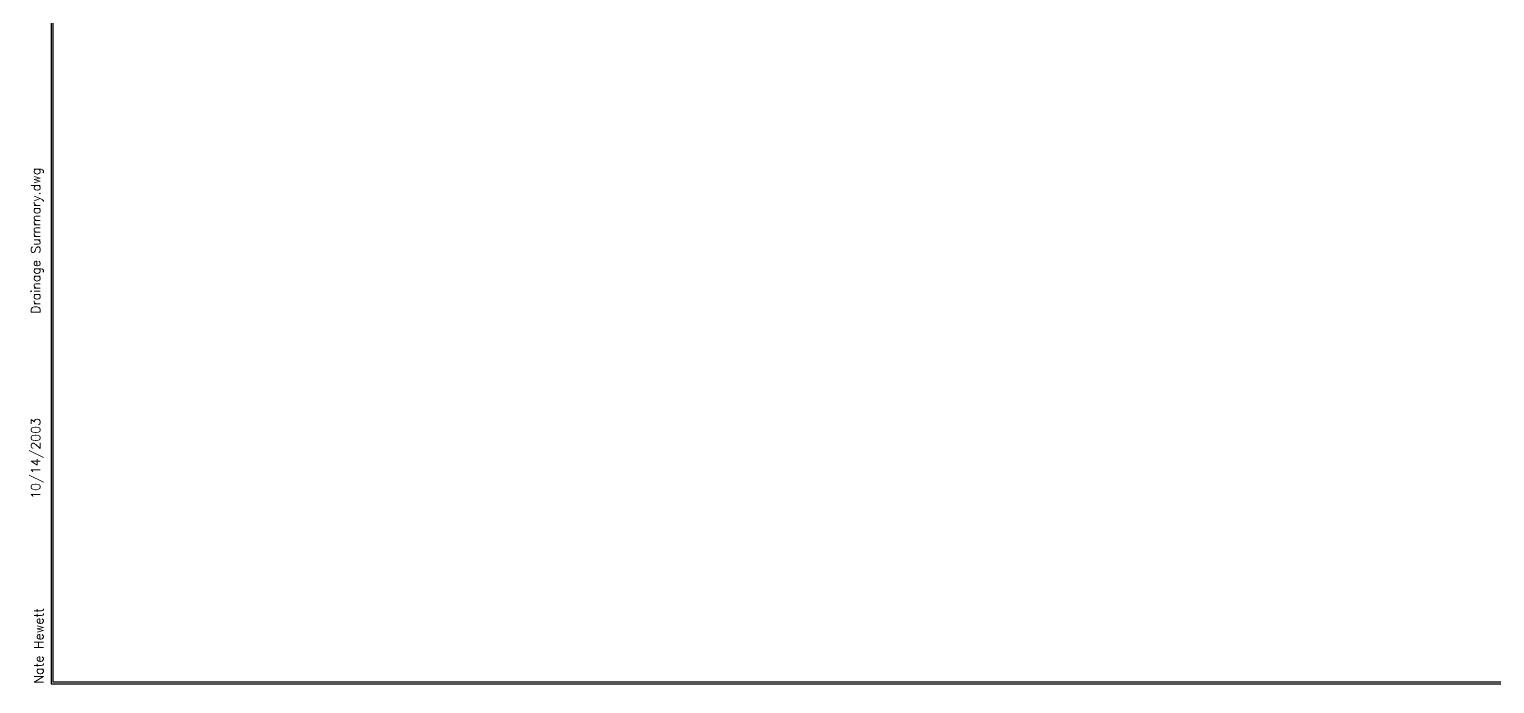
# Paper-space layout 'Drainage Summary' of a CAD drawing. Header units: feet, sheet in inches. Extents: x 0.2 to 41.1, y 0.6 to 29.6.
# Drawn here: x 0.22 to 24.02, y 0.59 to 11.21 of the extents above; entities that cross this region are included whole.
import ezdxf
from ezdxf.enums import TextEntityAlignment as Align

# ---------------------------------------------------------------- set-up
doc = ezdxf.new("R2010")
doc.units = ezdxf.units.FT
doc.header["$MEASUREMENT"] = 0
doc.layers.add('Border', color=7, linetype='Continuous')
doc.layers.add('Title Block', color=7, linetype='Continuous')
doc.styles.add('140BT', font='swiss.ttf', dxfattribs={"width": 2, "height": 12.43})
doc.styles.add('Roman', font='romans')
doc.styles.add('SIMPLEX', font='SIMPLEX')

# ---------------------------------------------------------------- blocks, each defined once
blk = doc.blocks.new('Title Block')
at = {"layer": 'Border'}
blk.add_lwpolyline([(41.5, 29.5), (1, 29.5), (1, 0.5), (41.5, 0.5)], close=True, dxfattribs=at)
blk.add_lwpolyline([(39.72, 29.47), (1.03, 29.47), (1.03, 0.53), (39.72, 0.53)], dxfattribs=at)
at = {"style": '140BT', "width": 2}
blk.add_attdef('SHEETTITLE', text='', height=0.125, rotation=90, dxfattribs=at).set_placement((40.09, 2.955), align=Align.BOTTOM_LEFT)
at = {"style": 'SIMPLEX', "flags": 8}
blk.add_attdef('SHEETTOTAL', (40.997, 1.089), '', height=0.15, dxfattribs=at)
at = {"layer": 'Title Block', "style": 'SIMPLEX'}
for tag, p in [('DATE', (41.345, 2.123)), ('SCALE', (41.345, 1.616)), ('SH', (40.5, 1.089)), ('PROJECT', (41.345, 0.592))]:
    blk.add_attdef(tag, text='', height=0.15, dxfattribs=at).set_placement(p, align=Align.RIGHT)

psp = doc.layouts.new('Drainage Summary')

# ---------------------------------------------------------------- block references
psp.add_blockref('Title Block', (-0.426, 0.089))

# ---------------------------------------------------------------- texts
at = {"layer": 'Title Block', "color": 0, "char_height": 0.15, "attachment_point": 7, "rotation": 90, "style": 'Roman'}
for s, insert, width in [('Drainage Summary.dwg', (0.449, 6.589), 5.93), ('10/14/2003', (0.449, 3.589), 2.57515), ('Nate Hewett', (0.449, 0.589), 2.73005)]:
    psp.add_mtext(s, dxfattribs=dict(at, insert=insert, width=width))

doc.saveas('drawing.dxf')
